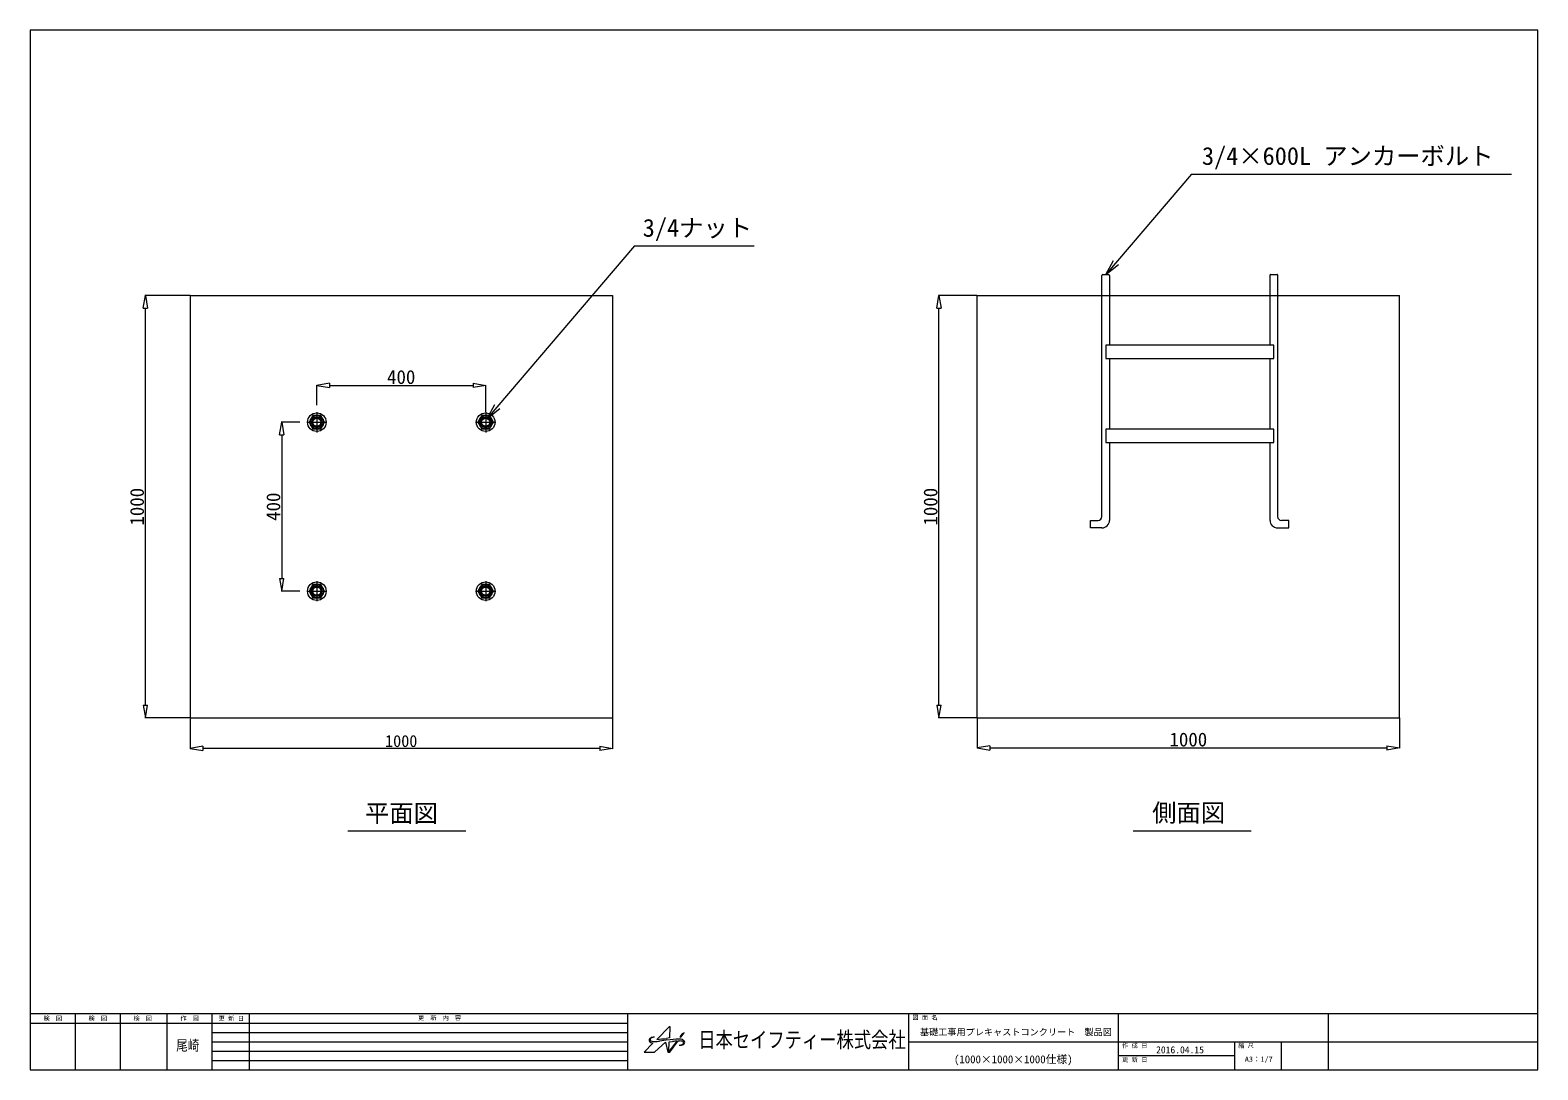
# Model space of a CAD drawing. Units: millimetres, scale not verified. Extents: x -1785 to 1785, y -1231 to 1231.
import ezdxf
from ezdxf.enums import TextEntityAlignment as Align

# ---------------------------------------------------------------- set-up
doc = ezdxf.new("R2010")
doc.units = ezdxf.units.MM
doc.header["$LTSCALE"] = 8
doc.linetypes.add('CHAIN2', pattern=[12, 9, -1, 1, -1])
for name, color, linetype, lineweight in [('0-0_0', 7, 'Continuous', 9), ('0-E_CYG-108', 7, 'Continuous', 9), ('1-0_TEXT', 7, 'Continuous', 9), ('1-1_ﾌﾟﾚｺﾝ', 134, 'Continuous', 9), ('1-2_ﾛｺﾞ', 5, 'Continuous', 9), ('1-3_図面枠', 7, 'Continuous', 9), ('1-4_寸法', 134, 'Continuous', 9)]:
    doc.layers.add(name, color=color, linetype=linetype, lineweight=lineweight)
doc.styles.add('ＭＳ ゴシック', font='')
doc.styles.get('ＭＳ ゴシック').set_extended_font_data('MS Gothic')

msp = doc.modelspace()

# ---------------------------------------------------------------- linework, layer by layer
at = {"layer": '0-0_0'}
for p, q in [((-1785.379, 1230.914), (-1785.379, -1230.914)), ((965.254, 890.001), (1723.315, 890.001)), ((-353.994, 719.864), (-70.381, 719.864)), ((762.004, 652.301), (792.075, 675.928)), ((-703.186, 311.486), (-673.114, 335.113)), ((-1033.184, -665.307), (-753.514, -665.307)), ((826.793, -665.307), (1106.462, -665.307))]:
    msp.add_line(p, q, dxfattribs=at)
for points in [[(965.254, 890.001), (762.004, 652.301), (780.674, 685.677)], [(-353.994, 719.864), (-703.186, 311.486), (-684.515, 344.862)]]:
    msp.add_lwpolyline(points, dxfattribs=at)
at = {"layer": '0-E_CYG-108'}
for p, q in [((753.05, 79.2), (753.05, 650.311)), ((755.039, 652.301), (768.969, 652.301)), ((770.958, 650.311), (770.958, 485.151)), ((1151.026, 485.151), (1151.026, 651.301)), ((1152.026, 652.301), (1167.935, 652.301)), ((1168.935, 651.301), (1168.935, 79.2)), ((457.737, 602.554), (1457.737, 602.554)), ((457.737, -397.226), (457.737, 602.554)), ((770.958, 453.313), (770.958, 286.162)), ((1151.026, 286.162), (1151.026, 453.313)), ((-1115.723, 318.554), (-1124.961, 302.554)), ((-1124.961, 302.554), (-1115.723, 286.554)), ((-1097.248, 318.554), (-1115.723, 318.554)), ((-1115.723, 286.554), (-1097.248, 286.554)), ((-1088.01, 302.554), (-1097.248, 318.554)), ((-1097.248, 286.554), (-1088.01, 302.554)), ((-715.723, 318.554), (-724.961, 302.554)), ((-724.961, 302.554), (-715.723, 286.554)), ((-697.248, 318.554), (-715.723, 318.554)), ((-715.723, 286.554), (-697.248, 286.554)), ((-688.01, 302.554), (-697.248, 318.554)), ((-697.248, 286.554), (-688.01, 302.554)), ((770.958, 254.325), (770.958, 70.246)), ((1151.026, 70.246), (1151.026, 254.325)), ((753.05, 52.337), (726.186, 52.337)), ((1168.935, 52.337), (1195.798, 52.337)), ((-1115.723, -81.446), (-1124.961, -97.446)), ((-1124.961, -97.446), (-1115.723, -113.446)), ((-1097.248, -81.446), (-1115.723, -81.446)), ((-1088.01, -97.446), (-1097.248, -81.446)), ((-1097.248, -113.446), (-1088.01, -97.446)), ((-715.723, -81.446), (-724.961, -97.446)), ((-724.961, -97.446), (-715.723, -113.446)), ((-697.248, -81.446), (-715.723, -81.446)), ((-688.01, -97.446), (-697.248, -81.446)), ((-697.248, -113.446), (-688.01, -97.446)), ((-1115.723, -113.446), (-1097.248, -113.446)), ((-715.723, -113.446), (-697.248, -113.446))]:
    msp.add_line(p, q, dxfattribs=at)
at = {"layer": '0-E_CYG-108', "linetype": 'CHAIN2'}
for p, q in [((-1106.486, 326.554), (-1106.486, 278.554)), ((-706.486, 326.554), (-706.486, 278.554)), ((-1130.486, 302.554), (-1082.486, 302.554)), ((-730.486, 302.554), (-682.486, 302.554)), ((-1130.486, -97.446), (-1082.486, -97.446)), ((-1106.486, -73.446), (-1106.486, -121.446)), ((-730.486, -97.446), (-682.486, -97.446)), ((-706.486, -73.446), (-706.486, -121.446))]:
    msp.add_line(p, q, dxfattribs=at)
at = {"layer": '0-E_CYG-108'}
for points in [[(457.737, -397.226), (1457.737, -397.226), (1457.737, 602.554)], [(726.186, 52.337), (726.186, 70.246), (744.095, 70.246)], [(1195.798, 52.337), (1195.798, 70.246), (1177.89, 70.246)]]:
    msp.add_lwpolyline(points, dxfattribs=at)
for points in [[(762.004, 453.313), (1159.981, 453.313), (1159.981, 485.151), (762.004, 485.151)], [(762.004, 254.325), (1159.981, 254.325), (1159.981, 286.162), (762.004, 286.162)]]:
    msp.add_lwpolyline(points, close=True, dxfattribs=at)
for centre, radius in [((-1106.486, 302.554), 22), ((-706.486, 302.554), 22), ((-1106.486, 302.554), 16), ((-1106.486, 302.554), 13), ((-1106.486, 302.554), 11), ((-1106.486, 302.554), 9.647), ((-706.486, 302.554), 16), ((-706.486, 302.554), 13), ((-706.486, 302.554), 11), ((-706.486, 302.554), 9.647), ((-1106.486, -97.446), 22), ((-1106.486, -97.446), 16), ((-1106.486, -97.446), 13), ((-1106.486, -97.446), 11), ((-1106.486, -97.446), 9.647), ((-706.486, -97.446), 22), ((-706.486, -97.446), 16), ((-706.486, -97.446), 13), ((-706.486, -97.446), 11), ((-706.486, -97.446), 9.647)]:
    msp.add_circle(centre, radius, dxfattribs=at)
for centre, radius, start, end in [((755.039, 650.311), 1.99, 90, 180), ((768.969, 650.311), 1.99, 0, 90), ((1152.026, 651.301), 1, 90, 180), ((1167.935, 651.301), 1, 0, 90), ((744.095, 79.2), 8.954, 270, 0), ((1177.89, 79.2), 8.954, 180, 270), ((753.05, 70.246), 17.909, 270, 0), ((1168.935, 70.246), 17.909, 180, 270)]:
    msp.add_arc(centre, radius, start, end, dxfattribs=at)
at = {"layer": '1-0_TEXT'}
for p, q in [((-1406.486, 602.554), (-1406.486, -397.446)), ((-1406.486, 602.554), (-406.486, 602.554)), ((-406.486, 602.554), (-406.486, -397.446)), ((-1406.486, -397.446), (-406.486, -397.446))]:
    msp.add_line(p, q, dxfattribs=at)
at = {"layer": '1-1_ﾌﾟﾚｺﾝ', "color": 7}
for p, q in [((-1406.486, -399.446), (-1406.486, -470.833)), ((-406.486, -398.446), (-406.486, -470.833)), ((-436.486, -469.833), (-1376.486, -469.833))]:
    msp.add_line(p, q, dxfattribs=at)
at = {"layer": '1-1_ﾌﾟﾚｺﾝ'}
for p, q in [((-1376.486, -464.833), (-1406.486, -469.833)), ((-1406.486, -469.833), (-1376.486, -474.833)), ((-1376.486, -464.833), (-1376.486, -474.833)), ((-436.486, -464.833), (-406.486, -469.833)), ((-436.486, -464.833), (-436.486, -474.833)), ((-406.486, -469.833), (-436.486, -474.833))]:
    msp.add_line(p, q, dxfattribs=at)
at = {"layer": '1-2_ﾛｺﾞ'}
for p, q in [((-306.876, -1153.65), (-307.522, -1153.614)), ((-271.83, -1164.986), (-263.696, -1163.839)), ((-247.991, -1172.73), (-244.799, -1172.722))]:
    msp.add_line(p, q, dxfattribs=at)
for points in [[(-301.452, -1158.988), (-270.799, -1128.453), (-270.722, -1128.67), (-271.553, -1155.402), (-278.222, -1156.346)], [(-310.507, -1167.973), (-331.358, -1188.818), (-331.268, -1188.844), (-306.489, -1188.866), (-305.912, -1188.489), (-280.442, -1165.471), (-275.493, -1188.874), (-270.772, -1188.874), (-250.783, -1162.491), (-247.513, -1162.478)], [(-255.778, -1158.27), (-269.739, -1159.542), (-278.938, -1160.642), (-294.708, -1162.927)], [(-253.83, -1162.663), (-272.553, -1187.39), (-271.83, -1164.986)]]:
    msp.add_lwpolyline(points, dxfattribs=at)
msp.add_lwpolyline([(-246.594, -1152.947), (-243.995, -1153.439), (-236.546, -1143.587), (-240.884, -1145.437)], close=True, dxfattribs=at)
for centre, radius, start, end in [((-314.282, -1160.405), 5.241, 137.3376, 189.71275), ((-316.292, -1160.748), 3.202, 189.71275, 211.14694), ((-308.986, -1156.334), 11.738, 211.14694, 262.55517), ((-312.265, -1162.265), 7.986, 107.54618, 137.3376), ((-313.098, -1159.499), 4.146, 114.83245, 184.93336), ((-314.767, -1159.643), 2.47, 184.93336, 245.82613), ((-306.464, -1141.144), 22.747, 245.82613, 271.56003), ((-305.03, -1176.932), 23.355, 94.53365, 114.83245), ((-307.61, -1176.987), 23.426, 94.87761, 107.54618), ((-308.34, -1168.427), 14.836, 86.83781, 94.87761), ((-308.454, -1068.086), 95.832, 271.56003, 278.24678), ((-338.318, -731.529), 429.046, 274.92935, 278.0518), ((-338.318, -731.529), 429.046, 274.92935, 278.0518), ((-231.494, -1392.058), 230.479, 95.56117, 98.03149), ((-249.939, -1209.896), 51.954, 89.15854, 96.45212), ((-249.52, -1181.347), 23.402, 63.69068, 89.15854), ((-248.448, -1155.33), 17.406, 271.50312, 302.01879), ((-247.43, -1184.185), 21.706, 73.31829, 90.21697), ((-244.83, -1160.82), 11.901, 270.14682, 315.9742), ((-242.791, -1168.705), 5.546, 36.42787, 73.31829), ((-240.939, -1167.338), 3.244, 302.01879, 36.42787), ((-242.342, -1166.828), 7.206, 8.17288, 63.69068), ((-239.096, -1166.362), 3.927, 315.9742, 8.17288)]:
    msp.add_arc(centre, radius, start, end, dxfattribs=at)
at = {"layer": '1-3_図面枠'}
for p, q in [((-1785.379, -1097.842), (1785.379, -1097.842)), ((-1678.922, -1097.842), (-1678.922, -1230.914)), ((-1572.465, -1097.842), (-1572.465, -1230.914)), ((-1461.571, -1097.842), (-1461.571, -1230.914)), ((-1355.114, -1097.842), (-1355.114, -1230.914)), ((-1266.399, -1097.842), (-1266.399, -1230.914)), ((-370.383, -1097.842), (-370.383, -1230.914)), ((294.976, -1097.842), (294.976, -1230.914)), ((791.777, -1097.842), (791.777, -1230.914)), ((1288.578, -1097.842), (1288.578, -1230.914)), ((-1785.379, -1120.021), (-370.383, -1120.021)), ((-1355.114, -1142.199), (-370.383, -1142.199)), ((-1355.114, -1164.378), (-370.383, -1164.378)), ((294.976, -1164.378), (1785.379, -1164.378)), ((1066.792, -1164.378), (1066.792, -1230.914)), ((1177.685, -1164.378), (1177.685, -1230.914)), ((-1355.114, -1186.557), (-370.383, -1186.557)), ((-1355.114, -1208.735), (-370.383, -1208.735)), ((1066.792, -1197.646), (791.777, -1197.646))]:
    msp.add_line(p, q, dxfattribs=at)
msp.add_lwpolyline([(-1785.379, -1230.914), (1785.379, -1230.914), (1785.379, 1230.914), (-1785.379, 1230.914)], dxfattribs=at)
at = {"layer": '1-4_寸法'}
for p, q in [((-1517.474, 572.554), (-1512.474, 602.554)), ((-1517.474, 572.554), (-1507.474, 572.554)), ((-1512.474, 602.554), (-1507.474, 572.554)), ((361.849, 572.554), (366.849, 602.554)), ((361.849, 572.554), (371.849, 572.554)), ((366.849, 602.554), (371.849, 572.554)), ((-1076.486, 394.688), (-1106.486, 389.688)), ((-1076.486, 394.688), (-1076.486, 384.688)), ((-736.486, 394.688), (-706.486, 389.688)), ((-736.486, 394.688), (-736.486, 384.688)), ((-1106.486, 389.688), (-1076.486, 384.688)), ((-706.486, 389.688), (-736.486, 384.688)), ((-1194.63, 272.554), (-1189.63, 302.554)), ((-1189.63, 302.554), (-1184.63, 272.554)), ((-1194.63, 272.554), (-1184.63, 272.554)), ((-1194.63, -67.446), (-1189.63, -97.446)), ((-1194.63, -67.446), (-1184.63, -67.446)), ((-1189.63, -97.446), (-1184.63, -67.446)), ((-1517.474, -367.446), (-1512.474, -397.446)), ((-1517.474, -367.446), (-1507.474, -367.446)), ((-1512.474, -397.446), (-1507.474, -367.446)), ((361.849, -367.226), (366.849, -397.226)), ((361.849, -367.226), (371.849, -367.226)), ((366.849, -397.226), (371.849, -367.226)), ((487.737, -463.613), (457.737, -468.613)), ((487.737, -463.613), (487.737, -473.613)), ((1427.737, -463.613), (1457.737, -468.613)), ((1427.737, -463.613), (1427.737, -473.613)), ((457.737, -468.613), (487.737, -473.613)), ((1457.737, -468.613), (1427.737, -473.613))]:
    msp.add_line(p, q, dxfattribs=at)
at = {"layer": '1-4_寸法', "color": 7}
for p, q in [((-1406.486, 602.554), (-1513.474, 602.554)), ((-1512.474, -367.446), (-1512.474, 572.554)), ((456.737, 602.554), (365.849, 602.554)), ((366.849, -367.226), (366.849, 572.554)), ((-1106.486, 342.554), (-1106.486, 390.688)), ((-1076.486, 389.688), (-736.486, 389.688)), ((-706.486, 327.554), (-706.486, 390.688)), ((-1146.486, 302.554), (-1190.63, 302.554)), ((-1189.63, 272.554), (-1189.63, -67.446)), ((-1146.486, -97.446), (-1190.63, -97.446)), ((-1407.486, -397.446), (-1513.474, -397.446)), ((456.737, -397.226), (365.849, -397.226)), ((457.737, -397.226), (457.737, -469.613)), ((1457.737, -397.226), (1457.737, -469.613)), ((487.737, -468.613), (1427.737, -468.613))]:
    msp.add_line(p, q, dxfattribs=at)

# ---------------------------------------------------------------- texts
at = {"layer": '0-0_0', "style": 'ＭＳ ゴシック'}
for s, p in [('3/4×600L アンカーボルト', (989.866, 899.241)), ('3/4ナット', (-334.586, 729.104)), ('平面図', (-992.257, -657.206)), ('側面図', (871.966, -655.985))]:
    msp.add_text(s, height=42.23, dxfattribs=at).set_placement(p, align=Align.BOTTOM_LEFT)
at = {"layer": '1-1_ﾌﾟﾚｺﾝ', "color": 7, "style": 'ＭＳ ゴシック'}
msp.add_text('1000', height=28.15, dxfattribs=at).set_placement((-944.886, -474.873), align=Align.BOTTOM_LEFT)
at = {"layer": '1-2_ﾛｺﾞ', "color": 7, "style": 'ＭＳ ゴシック', "width": 0.8}
msp.add_text('日本セイフティー株式会社', height=37.54, dxfattribs=at).set_placement((-203.29, -1189.666), align=Align.BOTTOM_LEFT)
at = {"layer": '1-3_図面枠', "style": 'ＭＳ ゴシック'}
for s, height, p in [('検\u3000図', 10.41, (-1753.442, -1117.448)), ('検\u3000図', 10.41, (-1646.985, -1117.448)), ('検\u3000図', 10.41, (-1540.527, -1117.448)), ('作\u3000図', 10.41, (-1429.634, -1117.448)), ('更 新 日', 10.41, (-1339.146, -1117.448)), ('更\u3000新\u3000内\u3000容', 10.41, (-866.718, -1116.084)), ('図 面 名', 10.41, (303.847, -1115.23)), ('基礎工事用プレキャストコンクリート\u3000製品図', 15.46, (321.945, -1153.998)), ('作 成 日\u3000', 10.41, (800.648, -1181.766)), ('2016.04.15', 16.65, (881.33, -1196.83)), ('縮 尺', 10.41, (1075.663, -1181.766)), ('(1000×1000×1000仕様)', 18.77, (402.576, -1220.986)), ('更 新 日\u3000', 10.41, (800.648, -1215.034)), ('A3：1/7', 12.49, (1091.222, -1215.586))]:
    msp.add_text(s, height=height, dxfattribs=at).set_placement(p, align=Align.BOTTOM_LEFT)
at = {"layer": '1-3_図面枠', "style": 'ＭＳ ゴシック', "width": 0.8}
msp.add_text('尾崎', height=24.98, dxfattribs=at).set_placement((-1439.312, -1192.862), align=Align.BOTTOM_LEFT)
at = {"layer": '1-4_寸法', "color": 7, "style": 'ＭＳ ゴシック'}
for s, p in [('400', (-940.086, 383.308)), ('1000', (912.937, -474.993))]:
    msp.add_text(s, height=32.84, dxfattribs=at).set_placement(p, align=Align.BOTTOM_LEFT)
for s, p in [('1000', (-1506.094, 57.754)), ('1000', (373.229, 57.864)), ('400', (-1183.25, 68.954))]:
    msp.add_text(s, height=32.84, rotation=90, dxfattribs=at).set_placement(p, align=Align.BOTTOM_LEFT)

doc.saveas('drawing.dxf')
